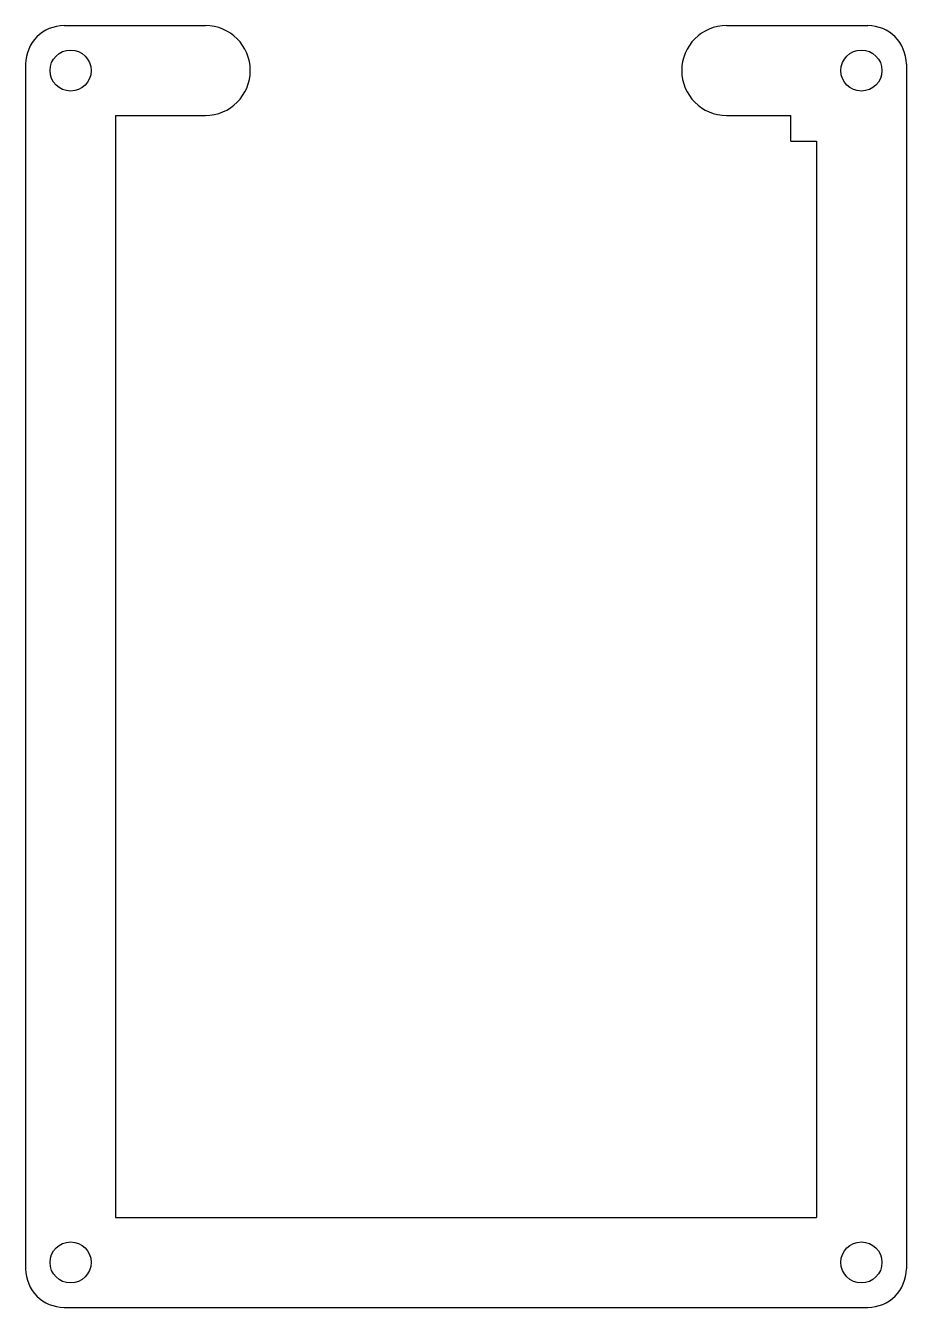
# Model space of a CAD drawing. Extents: x -34.3 to 34.3, y -47.2 to 52.7.
import ezdxf

# ---------------------------------------------------------------- set-up
doc = ezdxf.new("R2010")
doc.units = 0
doc.layers.add('VISIBLE', color=7, linetype='CONTINUOUS')

msp = doc.modelspace()

# ---------------------------------------------------------------- linework, layer by layer
at = {"layer": 'VISIBLE'}
for p, q in [((-31.3, 52.7), (-20.3, 52.7)), ((20.3, 52.7), (31.3, 52.7)), ((-34.3, 49.7), (-34.3, -44.185)), ((34.3, 49.7), (34.3, -44.185)), ((-27.3, 45.7), (-27.3, -40.185)), ((-27.3, 45.7), (-20.3, 45.7)), ((20.3, 45.7), (25.3, 45.7)), ((25.3, 43.7), (25.3, 45.7)), ((25.3, 43.7), (27.3, 43.7)), ((27.3, 43.7), (27.3, -40.185)), ((-27.3, -40.185), (27.3, -40.185)), ((-31.3, -47.185), (31.3, -47.185))]:
    msp.add_line(p, q, dxfattribs=at)
for centre in [(-30.8, 49.2), (30.8, 49.2), (-30.8, -43.685), (30.8, -43.685)]:
    msp.add_circle(centre, 1.6, dxfattribs=at)
for centre, radius, start, end in [((-31.3, 49.7), 3, 90, 180), ((-20.3, 49.2), 3.5, 270, 90), ((20.3, 49.2), 3.5, 90, 270), ((31.3, 49.7), 3, 0, 90), ((-31.3, -44.185), 3, 180, 270), ((31.3, -44.185), 3, 270, 0)]:
    msp.add_arc(centre, radius, start, end, dxfattribs=at)

doc.saveas('drawing.dxf')
